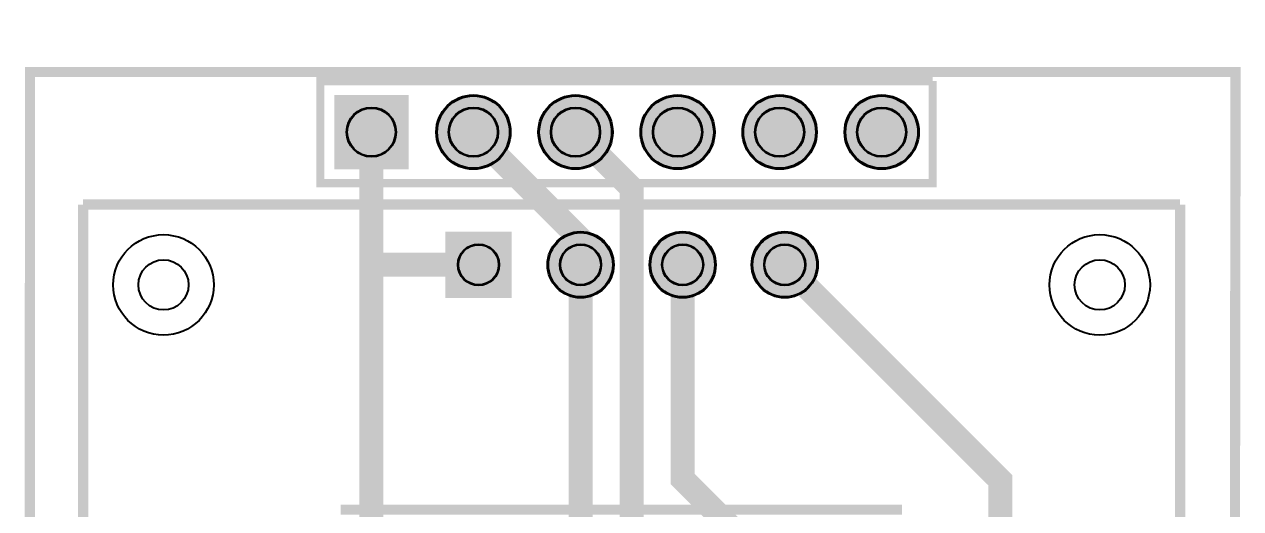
# Model space of a CAD drawing. Header units: millimetres. Extents: x 6.9 to 37.1, y 62.1 to 98.2.
# Drawn here: x 6.86 to 37.13, y 86.13 to 98.19 of the extents above; entities that cross this region are included whole.
import ezdxf

# ---------------------------------------------------------------- set-up
doc = ezdxf.new("R2010")
doc.units = ezdxf.units.MM
for name, color, linetype, true_color in [('BoardOutLine', 7, 'Continuous', 0xff00ff), ('BottomSolderMaskLayer', 7, 'Continuous', 0xaa00ff), ('Document', 7, 'Continuous', 0xffffff), ('Multi-Layer', 7, 'Continuous', 0xc0c0c0), ('TopLayer', 7, 'Continuous', 0xff0000), ('TopSilkLayer', 7, 'Continuous', 0xffcc00), ('TopSolderMaskLayer', 7, 'Continuous', 0x800080)]:
    doc.layers.add(name, color=color, linetype=linetype, true_color=true_color)

msp = doc.modelspace()

# ---------------------------------------------------------------- hatches: boundary and pattern name
at = {"layer": 'BottomSolderMaskLayer'}
for points in [[(14.568578703465619, 96.42938929247043), (16.41937880506589, 96.42938929247043), (16.41937880506589, 94.57858919087016), (14.568578703465619, 94.57858919087016)], [(17.108636017271955, 95.50393700787401, 1), (18.959436118872155, 95.50393700787401, 1)], [(19.648641097282315, 95.50393700787401, 1), (21.499441198882515, 95.50393700787401, 1)], [(22.188646177292448, 95.50393700787401, 1), (24.039446278892648, 95.50393700787401, 1)], [(24.72865125730258, 95.50393700787401, 1), (26.57945135890278, 95.50393700787401, 1)], [(27.268656337312713, 95.50393700787401, 1), (29.119456438912913, 95.50393700787401, 1)], [(17.3355838582645, 93.02740907417308), (18.986383959864725, 93.02740907417308), (18.986383959864725, 91.37660897257285), (17.3355838582645, 91.37660897257285)], [(19.875641351282763, 92.20193040386084, 1), (21.526441452882967, 92.20193040386084, 1)], [(22.415646431292895, 92.20193040386084, 1), (24.0664465328931, 92.20193040386084, 1)], [(24.955651511303028, 92.20193040386084, 1), (26.606451612903232, 92.20193040386084, 1)]]:
    msp.add_hatch(color=256, dxfattribs=at).paths.add_polyline_path(points)
at = {"layer": 'Multi-Layer'}
for points in [[(14.59398018796037, 96.40398780797568), (16.393980187960324, 96.40398780797568), (16.393980187960324, 94.60398780797561), (14.59398018796037, 94.60398780797561)], [(17.134036068072056, 95.50393700787401, 1), (18.934036068072054, 95.50393700787401, 1)], [(19.674041148082416, 95.50393700787401, 1), (21.474041148082414, 95.50393700787401, 1)], [(22.21404622809255, 95.50393700787401, 1), (24.014046228092546, 95.50393700787401, 1)], [(24.75405130810268, 95.50393700787401, 1), (26.55405130810268, 95.50393700787401, 1)], [(27.294056388112814, 95.50393700787401, 1), (29.09405638811281, 95.50393700787401, 1)], [(17.360985521971088, 93.00200660401333), (18.960985521970997, 93.00200660401333), (18.960985521970997, 91.40200660401331), (17.360985521971088, 91.40200660401331)], [(19.901041402082864, 92.20193040386084, 1), (21.501041402082866, 92.20193040386084, 1)], [(22.441046482092997, 92.20193040386084, 1), (24.041046482092998, 92.20193040386084, 1)], [(24.98105156210313, 92.20193040386084, 1), (26.58105156210313, 92.20193040386084, 1)]]:
    msp.add_hatch(color=256, dxfattribs=at).paths.add_polyline_path(points)
at = {"layer": 'TopSolderMaskLayer'}
for points in [[(14.568578703465619, 96.42938929247043), (16.41937880506589, 96.42938929247043), (16.41937880506589, 94.57858919087016), (14.568578703465619, 94.57858919087016)], [(17.108636017271955, 95.50393700787401, 1), (18.959436118872155, 95.50393700787401, 1)], [(19.648641097282315, 95.50393700787401, 1), (21.499441198882515, 95.50393700787401, 1)], [(22.188646177292448, 95.50393700787401, 1), (24.039446278892648, 95.50393700787401, 1)], [(24.72865125730258, 95.50393700787401, 1), (26.57945135890278, 95.50393700787401, 1)], [(27.268656337312713, 95.50393700787401, 1), (29.119456438912913, 95.50393700787401, 1)], [(17.3355838582645, 93.02740907417308), (18.986383959864725, 93.02740907417308), (18.986383959864725, 91.37660897257285), (17.3355838582645, 91.37660897257285)], [(19.875641351282763, 92.20193040386084, 1), (21.526441452882967, 92.20193040386084, 1)], [(22.415646431292895, 92.20193040386084, 1), (24.0664465328931, 92.20193040386084, 1)], [(24.955651511303028, 92.20193040386084, 1), (26.606451612903232, 92.20193040386084, 1)]]:
    msp.add_hatch(color=256, dxfattribs=at).paths.add_polyline_path(points)

# ---------------------------------------------------------------- linework, layer by layer
at = {"layer": 'BoardOutLine', "const_width": 0.25400050800101603}
msp.add_lwpolyline([(7, 97.00000000000011), (37, 97.00000000000011), (36.95707391414794, 64.89712979425963), (22.098044196088495, 64.89712979425963), (6.9850139700279215, 64.77012954025918), (7, 97.00000000000011)], close=True, dxfattribs=at)
at = {"layer": 'BottomSolderMaskLayer'}
for centre, radius in [((18.034036068072055, 95.50393700787401), 0.9254000508001016), ((20.574041148082415, 95.50393700787401), 0.9254000508001016), ((23.114046228092548, 95.50393700787401), 0.9254000508001016), ((25.65405130810268, 95.50393700787401), 0.9254000508001016), ((28.194056388112813, 95.50393700787401), 0.9254000508001016), ((15.49398018796046, 95.5039878079757), 0.6169333672000678), ((18.033985267970593, 95.5039878079757), 0.6169333672000678), ((20.573990347980725, 95.5039878079757), 0.6169333672000678), ((23.113995427990858, 95.5039878079757), 0.6169333672000678), ((25.65400050800099, 95.5039878079757), 0.6169333672000678), ((28.194005588011123, 95.5039878079757), 0.6169333672000678), ((20.701041402082865, 92.20193040386084), 0.8254000508001016), ((23.241046482092997, 92.20193040386084), 0.8254000508001016), ((25.78105156210313, 92.20193040386084), 0.8254000508001016), ((18.160985521971043, 92.20200660401326), 0.5158750317500634), ((20.700990601981175, 92.20200660401326), 0.5158750317500634), ((23.240995681991308, 92.20200660401326), 0.5158750317500634), ((25.780975361950823, 92.20200660401326), 0.5158750317500634)]:
    msp.add_circle(centre, radius, dxfattribs=at)
at = {"layer": 'Document', "const_width": 0.25400050800101603}
for points in [[(35.62098044196091, 93.70200660401315), (8.321005842011573, 93.70200660401315)], [(8.321005842011573, 93.70200660401315), (8.321005842011573, 65.90198120396246)], [(35.62098044196091, 93.70200660401315), (35.62098044196091, 65.90198120396246)]]:
    msp.add_lwpolyline(points, dxfattribs=at)
at = {"layer": 'Document'}
for centre in [(10.321056642113263, 91.70180340360696), (33.6210312420626, 91.70180340360696)]:
    msp.add_circle(centre, 0.6250952501905004, dxfattribs=at)
at = {"layer": 'Multi-Layer'}
for centre, radius in [((18.034036068072055, 95.50393700787401), 0.9000000000000001), ((20.574041148082415, 95.50393700787401), 0.9000000000000001), ((23.114046228092548, 95.50393700787401), 0.9000000000000001), ((25.65405130810268, 95.50393700787401), 0.9000000000000001), ((28.194056388112813, 95.50393700787401), 0.9000000000000001), ((15.49398018796046, 95.5039878079757), 0.6000000000000001), ((18.033985267970593, 95.5039878079757), 0.6000000000000001), ((20.573990347980725, 95.5039878079757), 0.6000000000000001), ((23.113995427990858, 95.5039878079757), 0.6000000000000001), ((25.65400050800099, 95.5039878079757), 0.6000000000000001), ((28.194005588011123, 95.5039878079757), 0.6000000000000001), ((10.321056642113263, 91.70180340360696), 1.2500127000254), ((20.701041402082865, 92.20193040386084), 0.8), ((23.241046482092997, 92.20193040386084), 0.8), ((25.78105156210313, 92.20193040386084), 0.8), ((33.6210312420626, 91.70180340360696), 1.2500127000254), ((18.160985521971043, 92.20200660401326), 0.5), ((20.700990601981175, 92.20200660401326), 0.5), ((23.240995681991308, 92.20200660401326), 0.5), ((25.780975361950823, 92.20200660401326), 0.5)]:
    msp.add_circle(centre, radius, dxfattribs=at)
at = {"layer": 'TopLayer', "const_width": 0.6000000000000001}
for points in [[(15.494030988061922, 92.20215900431799), (15.494030988061922, 95.50416560833116)], [(20.701041402082865, 92.20215900431799), (20.701041402082865, 92.83716027432058), (18.034036068072055, 95.50416560833116)], [(29.336804673609322, 68.0721107442215), (25.96850393700788, 68.0721107442215), (21.971043942087817, 72.06957073914157), (21.971043942087817, 94.10716281432565), (20.574041148082415, 95.50416560833116)], [(14.097028194056293, 68.0721107442215), (20.701041402082865, 74.67612395224785), (20.701041402082865, 92.20215900431799)], [(14.097028194056293, 70.61211582423164), (15.494030988061922, 72.00911861823727), (15.494030988061922, 92.20215900431799)], [(16.760223520447198, 92.20215900431799), (15.494030988061922, 92.20215900431799)], [(18.161036322072732, 92.20215900431799), (16.760223520447198, 92.20215900431799)], [(29.337058674117316, 80.77213614427228), (23.241046482092997, 86.86814833629671), (23.241046482092997, 92.20215900431799)], [(25.78105156210313, 92.20215900431799), (31.148082296164603, 86.83512827025663), (31.148082296164603, 79.78890017780043), (29.591059182118443, 78.23187706375415)]]:
    msp.add_lwpolyline(points, dxfattribs=at)
at = {"layer": 'TopSilkLayer'}
for points, const_width in [([(16.128981457962936, 96.77399034798077), (14.22397764795528, 96.77399034798077), (14.22397764795528, 94.23398526797064), (29.464008128016076, 94.23398526797064), (29.464008128016076, 96.77399034798077)], 0.20320040640081283), ([(29.464008128016076, 96.77399034798077), (16.128981457962936, 96.77399034798077)], 0.20299974599949203), ([(8.321005842011573, 93.70200660401315), (8.321005842011573, 65.90200660401331)], 0.25400050800101603), ([(35.62100584201153, 93.70200660401315), (8.321005842011573, 93.70200660401315)], 0.25400050800101603), ([(35.62100584201153, 93.70200660401315), (35.62100584201153, 65.90200660401331)], 0.25400050800101603), ([(14.732029464058996, 86.10617221234452), (28.70205740411484, 86.10617221234452)], 0.25400050800101603)]:
    msp.add_lwpolyline(points, dxfattribs=dict(at, const_width=const_width))
at = {"layer": 'TopSolderMaskLayer'}
for centre, radius in [((18.034036068072055, 95.50393700787401), 0.9254000508001016), ((20.574041148082415, 95.50393700787401), 0.9254000508001016), ((23.114046228092548, 95.50393700787401), 0.9254000508001016), ((25.65405130810268, 95.50393700787401), 0.9254000508001016), ((28.194056388112813, 95.50393700787401), 0.9254000508001016), ((15.49398018796046, 95.5039878079757), 0.6169333672000678), ((18.033985267970593, 95.5039878079757), 0.6169333672000678), ((20.573990347980725, 95.5039878079757), 0.6169333672000678), ((23.113995427990858, 95.5039878079757), 0.6169333672000678), ((25.65400050800099, 95.5039878079757), 0.6169333672000678), ((28.194005588011123, 95.5039878079757), 0.6169333672000678), ((20.701041402082865, 92.20193040386084), 0.8254000508001016), ((23.241046482092997, 92.20193040386084), 0.8254000508001016), ((25.78105156210313, 92.20193040386084), 0.8254000508001016), ((18.160985521971043, 92.20200660401326), 0.5158750317500634), ((20.700990601981175, 92.20200660401326), 0.5158750317500634), ((23.240995681991308, 92.20200660401326), 0.5158750317500634), ((25.780975361950823, 92.20200660401326), 0.5158750317500634)]:
    msp.add_circle(centre, radius, dxfattribs=at)

doc.saveas('drawing.dxf')
